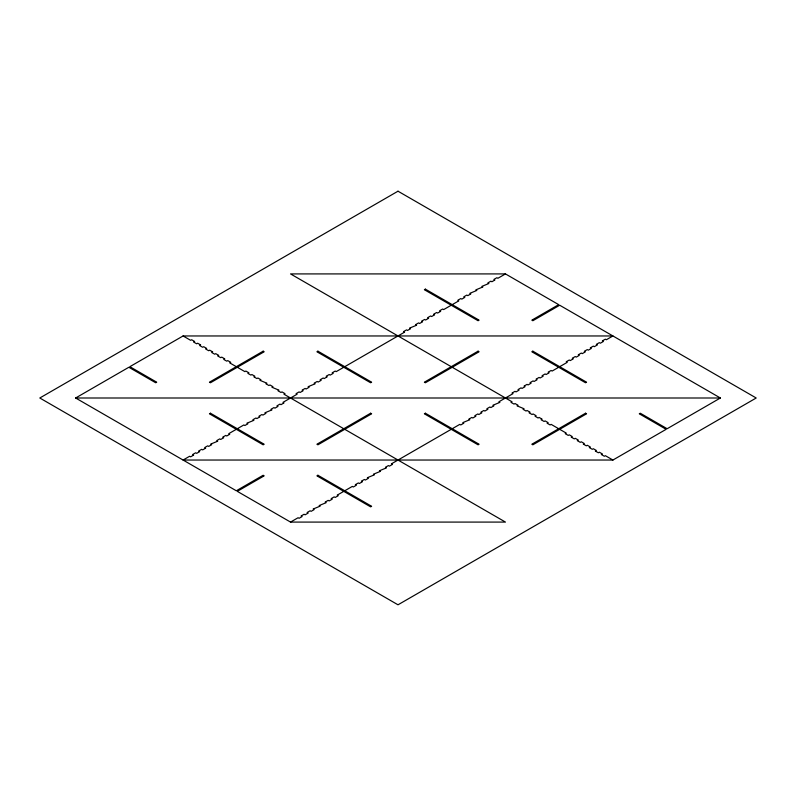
<?xml version="1.0" encoding="UTF-8"?>
<svg xmlns="http://www.w3.org/2000/svg" width="796" height="796" viewBox="0 0 796 796"><rect width="100%" height="100%" fill="white"/><g stroke="black" fill="none" stroke-linecap="round" stroke-linejoin="round"><path stroke-width="1.19" d="M344.767 429.313L505.46 522.086L290.54 522.086L237.308 491.351L264.173 475.839L263.178 475.262L236.312 490.774L75.62 398L128.852 367.264L155.718 382.776L156.713 382.199L129.847 366.687L183.08 335.962L612.92 335.962L606.363 339.743L605.358 339.166L602.353 340.897L603.358 341.484L600.343 343.215L599.348 342.638L596.333 344.379L597.338 344.957L594.333 346.688L593.328 346.111L590.314 347.852L591.319 348.429L588.314 350.17L587.309 349.583L584.304 351.325L585.299 351.902L582.294 353.643L581.289 353.066L578.284 354.797L579.289 355.374L576.274 357.115L575.269 356.538L572.264 358.27L573.269 358.857L570.254 360.588L569.259 360.011L566.245 361.742L567.25 362.329L559.688 366.687M236.312 429.313L228.751 433.671L229.755 434.258L226.741 435.989L225.746 435.412L222.731 437.143L223.736 437.73L220.731 439.462L219.726 438.885L216.711 440.626L217.716 441.203L210.701 444.098L211.696 444.675L208.691 446.417L207.686 445.83L204.681 447.571L205.686 448.148L202.672 449.889L201.667 449.312L198.662 451.043L199.667 451.621L196.652 453.362L195.657 452.785L192.642 454.516L193.647 455.103L190.642 456.834L189.637 456.257L183.08 460.038L612.92 460.038L666.153 429.313L639.288 413.801L640.283 413.224L667.148 428.736L720.38 398L559.688 305.226L532.822 320.738L531.827 320.161L558.692 304.649L505.46 273.914L290.54 273.914L451.233 366.687M237.308 428.736L243.865 424.945L244.869 425.522L247.874 423.79L246.879 423.213L253.894 420.318L252.889 419.731L255.904 418L256.909 418.577L259.914 416.835L258.909 416.258L261.924 414.527L262.919 415.104L265.934 413.363L264.929 412.786L271.953 409.89L270.948 409.313L273.953 407.572L274.958 408.159L277.963 406.418L276.968 405.841L279.973 404.099L280.978 404.676L283.983 402.945L282.978 402.368L297.097 394.219L296.092 393.632L299.097 391.901L300.102 392.478L303.117 390.736L302.112 390.159L305.117 388.428L306.122 389.005L309.127 387.264L308.132 386.687L315.146 383.791L314.141 383.214L317.156 381.473L318.161 382.06L321.166 380.319L320.161 379.742L323.176 378L324.171 378.578L327.186 376.846L326.181 376.269L329.186 374.528L330.191 375.105L333.206 373.374L332.201 372.787L335.206 371.055L336.21 371.632L343.772 367.264M344.767 366.687L404.557 332.171L403.552 331.594L406.557 329.862L407.562 330.44L410.577 328.698L409.572 328.121L416.587 325.226L415.592 324.649L418.596 322.907L419.601 323.484L422.606 321.753L421.601 321.176L424.616 319.435L425.621 320.012L428.626 318.281L427.621 317.694L430.636 315.962L431.631 316.539L434.646 314.798L433.641 314.221L436.646 312.49L437.651 313.067L440.666 311.326L439.661 310.748L442.666 309.007L443.67 309.594L451.233 305.226M452.228 304.649L458.785 300.868L457.78 300.281L460.794 298.55L461.799 299.127L464.804 297.386L463.799 296.809L466.814 295.077L467.809 295.654L470.824 293.913L469.819 293.336L476.844 290.44L475.839 289.863L482.854 286.968L481.859 286.391L488.873 283.495L487.868 282.908L490.883 281.177L491.888 281.754L494.893 280.013L493.888 279.436L496.903 277.704L497.898 278.282L505.46 273.914M290.54 522.086L298.102 517.718L299.097 518.295L302.112 516.564L301.107 515.987L304.112 514.246L305.117 514.823L308.132 513.092L307.127 512.505L310.132 510.773L311.137 511.35L314.141 509.609L313.146 509.032L320.161 506.137L319.156 505.56L326.181 502.664L325.176 502.087L328.191 500.346L329.186 500.923L332.201 499.191L331.196 498.614L334.201 496.873L335.206 497.45L338.22 495.719L337.215 495.132L343.772 491.351M344.767 490.774L352.329 486.406L353.334 486.993L356.339 485.252L355.334 484.674L358.349 482.933L359.354 483.51L362.359 481.779L361.354 481.202L364.369 479.461L365.364 480.038L368.379 478.306L367.374 477.719L374.399 474.824L373.394 474.247L380.408 471.351L379.413 470.774L386.428 467.879L385.423 467.302L388.438 465.56L389.443 466.138L392.448 464.406L391.443 463.829L451.233 429.313M452.228 428.736L459.79 424.368L460.794 424.945L463.799 423.213L462.794 422.626L469.819 419.731L468.814 419.154L471.829 417.422L472.824 418L475.839 416.258L474.834 415.681L477.839 413.94L478.844 414.527L481.859 412.786L480.854 412.209L483.859 410.467L484.863 411.044L487.868 409.313L486.873 408.736L489.878 406.995L490.883 407.572L493.888 405.841L492.883 405.264L499.908 402.368L498.903 401.781L513.022 393.632L512.017 393.055L515.022 391.324L516.027 391.901L519.032 390.159L518.037 389.582L521.042 387.841L522.047 388.428L525.052 386.687L524.047 386.11L527.061 384.368L528.066 384.956L531.071 383.214L530.066 382.637L533.081 380.896L534.076 381.473L537.091 379.742L536.086 379.165L539.091 377.423L540.096 378L543.111 376.269L542.106 375.682L545.111 373.951L546.116 374.528L549.121 372.787L548.126 372.21L551.13 370.478L552.135 371.055L558.692 367.264M75.62 398L720.38 398M452.228 367.264L512.017 401.781L511.012 402.368L514.017 404.099L515.022 403.522L518.037 405.264L517.032 405.841L524.047 408.736L523.052 409.313L526.057 411.044L527.061 410.467L530.066 412.209L529.061 412.786L532.076 414.527L533.081 413.94L536.086 415.681L535.081 416.258L538.096 418L539.091 417.422L542.106 419.154L541.101 419.731L544.106 421.472L545.111 420.895L548.126 422.626L547.121 423.213L550.126 424.945L551.13 424.368L558.692 428.736M559.688 429.313L566.245 433.094L565.24 433.671L568.254 435.412L569.259 434.835L572.264 436.566L571.259 437.143L574.274 438.885L575.269 438.307L578.284 440.039L577.279 440.626L580.284 442.357L581.289 441.78L584.304 443.521L583.299 444.098L586.304 445.83L587.309 445.253L590.314 446.994L589.319 447.571L592.323 449.312L593.328 448.725L596.333 450.466L595.328 451.043L598.343 452.785L599.348 452.208L602.353 453.939L601.348 454.516L604.363 456.257L605.358 455.68L612.92 460.038M183.08 335.962L190.642 340.32L191.637 339.743L194.652 341.484L193.647 342.061L196.652 343.792L197.657 343.215L200.672 344.957L199.667 345.534L202.672 347.275L203.676 346.688L206.681 348.429L205.686 349.006L208.691 350.747L209.696 350.17L212.701 351.902L211.696 352.479L214.711 354.22L215.716 353.643L218.721 355.374L217.716 355.961L220.731 357.693L221.726 357.115L224.741 358.857L223.736 359.434L226.741 361.165L227.746 360.588L230.76 362.329L229.755 362.906L236.312 366.687M237.308 367.264L244.869 371.632L245.874 371.055L248.879 372.787L247.874 373.374L250.889 375.105L251.894 374.528L254.899 376.269L253.894 376.846L256.909 378.578L257.904 378L260.919 379.742L259.914 380.319L266.939 383.214L265.934 383.791L268.939 385.533L269.944 384.956L272.948 386.687L271.953 387.264L278.968 390.159L277.963 390.736L280.978 392.478L281.983 391.901L284.988 393.632L283.983 394.219L343.772 428.736M398 191.199L39.8 398L398 604.801L756.2 398L398 191.199M263.178 351.175L209.447 382.199L210.442 382.776L264.173 351.762L263.178 351.175M210.442 413.224L209.447 413.801L263.178 444.825L264.173 444.238L210.442 413.224M317.902 351.175L316.907 351.762L370.637 382.776L371.632 382.199L317.902 351.175M425.363 289.137L424.368 289.714L478.098 320.738L479.092 320.161L425.363 289.137M370.637 413.224L316.907 444.238L317.902 444.825L371.632 413.801L370.637 413.224M478.098 351.175L424.368 382.199L425.363 382.776L479.092 351.762L478.098 351.175M317.902 475.262L316.907 475.839L370.637 506.863L371.632 506.286L317.902 475.262M425.363 413.224L424.368 413.801L478.098 444.825L479.092 444.238L425.363 413.224M532.822 351.175L531.827 351.762L585.558 382.776L586.553 382.199L532.822 351.175M585.558 413.224L531.827 444.238L532.822 444.825L586.553 413.801L585.558 413.224"/></g></svg>
